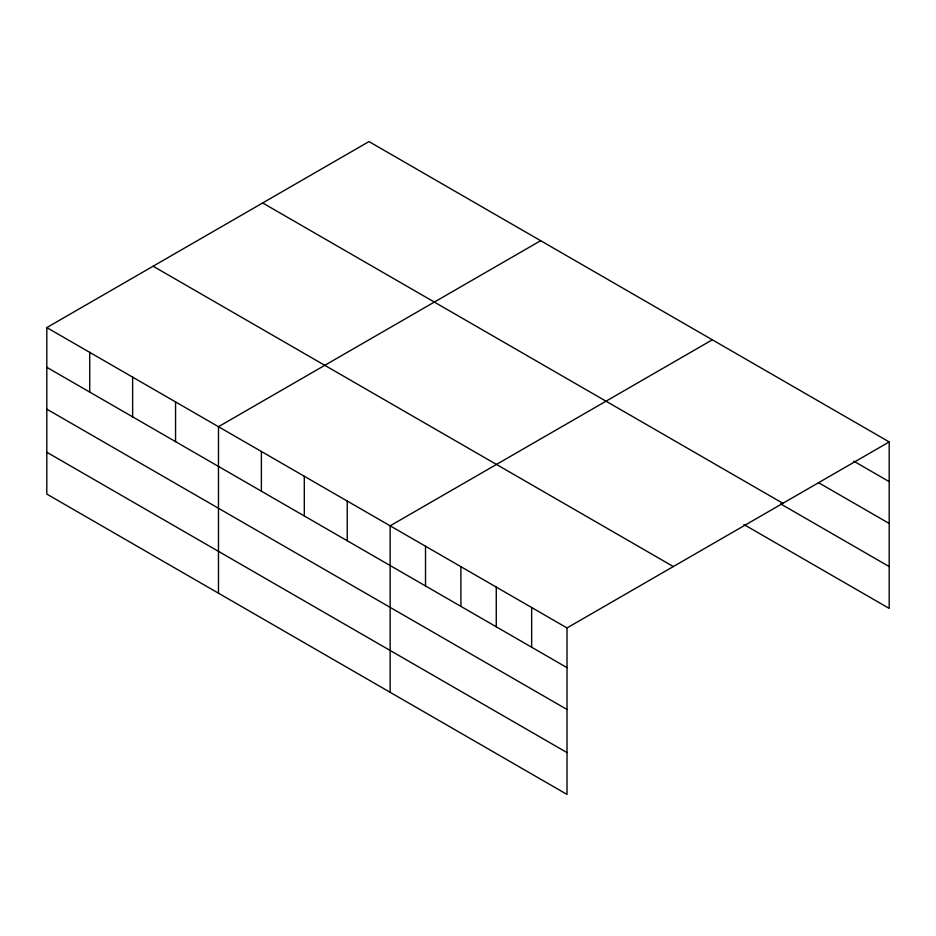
<?xml version="1.0" encoding="UTF-8"?>
<svg xmlns="http://www.w3.org/2000/svg" width="936" height="936" viewBox="0 0 936 936"><rect width="100%" height="100%" fill="white"/><g stroke="black" fill="none" stroke-linecap="round" stroke-linejoin="round"><path stroke-width="1.4" d="M567.017 709.488L567.017 627.939L46.8 327.588L46.8 494.079L567.017 794.418L567.017 709.488L46.8 409.137M743.909 524.523L889.2 608.412L889.2 441.921L368.983 141.582L46.8 327.588M540.657 240.692L218.474 426.699L218.474 593.19M712.331 339.803L390.148 525.821L390.148 692.301M567.017 627.939L889.2 441.921M853.831 461.214L889.2 481.642M818.45 482.625L889.2 523.47M262.665 202.96L782.882 503.311M780.554 503.849L889.2 566.572M153.118 266.21L673.335 566.549M46.8 367.298L567.017 667.649M46.8 452.24L567.017 752.591M531.648 607.511L531.648 647.221M496.267 587.083L496.267 626.804M460.898 566.666L460.898 606.376M425.517 546.238L425.517 585.959M347.221 501.041L347.221 540.751M304.305 476.26L304.305 515.97M261.39 451.48L261.39 491.201M175.559 401.93L175.559 441.64M132.631 377.149L132.631 416.859M89.716 352.369L89.716 392.079"/></g></svg>
